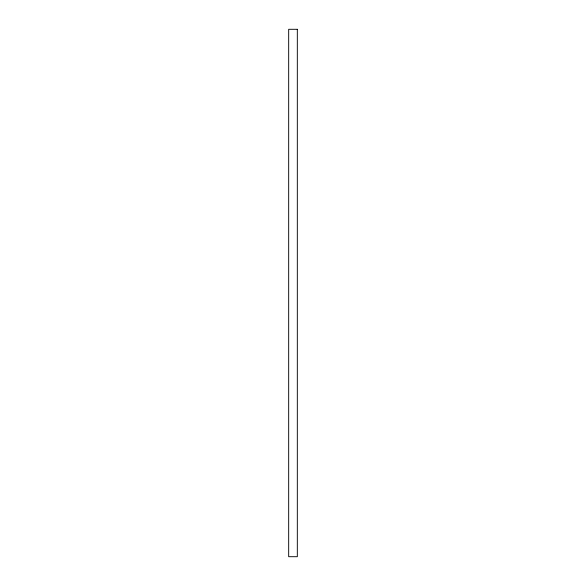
<?xml version="1.0" encoding="UTF-8"?>
<svg xmlns="http://www.w3.org/2000/svg" width="586" height="586" viewBox="0 0 586 586"><rect width="100%" height="100%" fill="white"/><g stroke="black" fill="none" stroke-linecap="round" stroke-linejoin="round"><path stroke-width="0.88" d="M297.322 29.3L288.678 29.3L288.678 556.7L297.322 556.7L297.322 29.3"/></g></svg>
